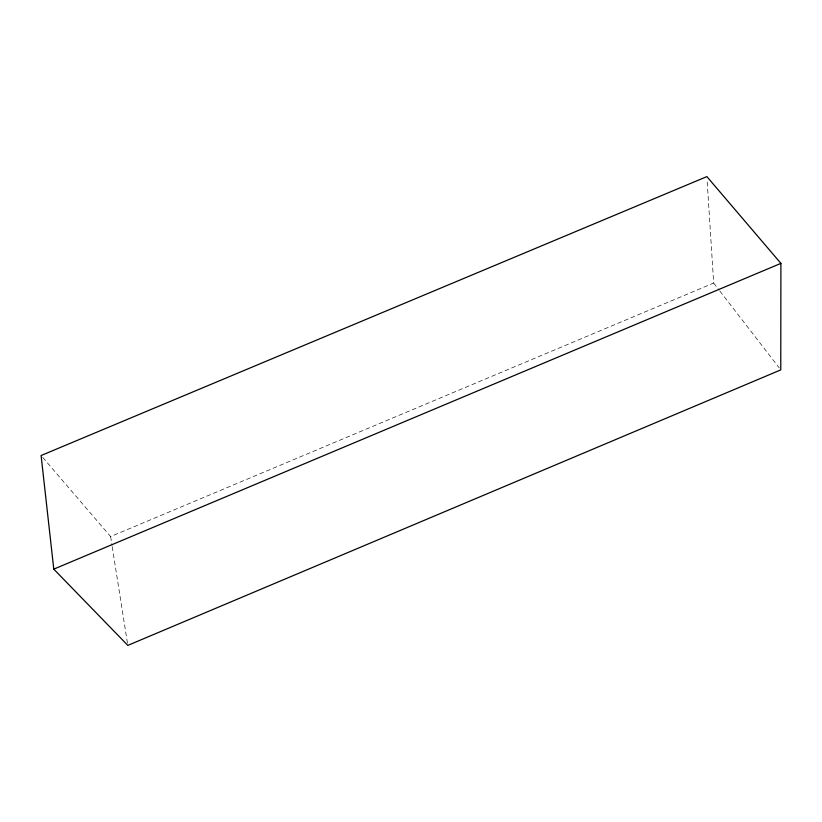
<?xml version="1.0" encoding="UTF-8"?>
<svg xmlns="http://www.w3.org/2000/svg" width="822" height="822" viewBox="0 0 822 822"><rect width="100%" height="100%" fill="white"/><g stroke="black" fill="none" stroke-linecap="round" stroke-linejoin="round"><path stroke-width="0.62" stroke-dasharray="4.11 3.08" d="M42.754 457.453L110.61 536.581L713.671 283.056L707.126 180.408M713.671 283.056L719.137 290.125M719.918 291.132L779.215 367.866M110.61 536.581L112.008 545.438M112.213 546.702L127.616 644.129"/><path stroke-width="1.23" d="M780.9 263.379L780.766 369.89L127.821 645.393L53.779 569.143L41.1 455.522L706.879 176.607L780.9 263.379L53.779 569.143"/></g></svg>
